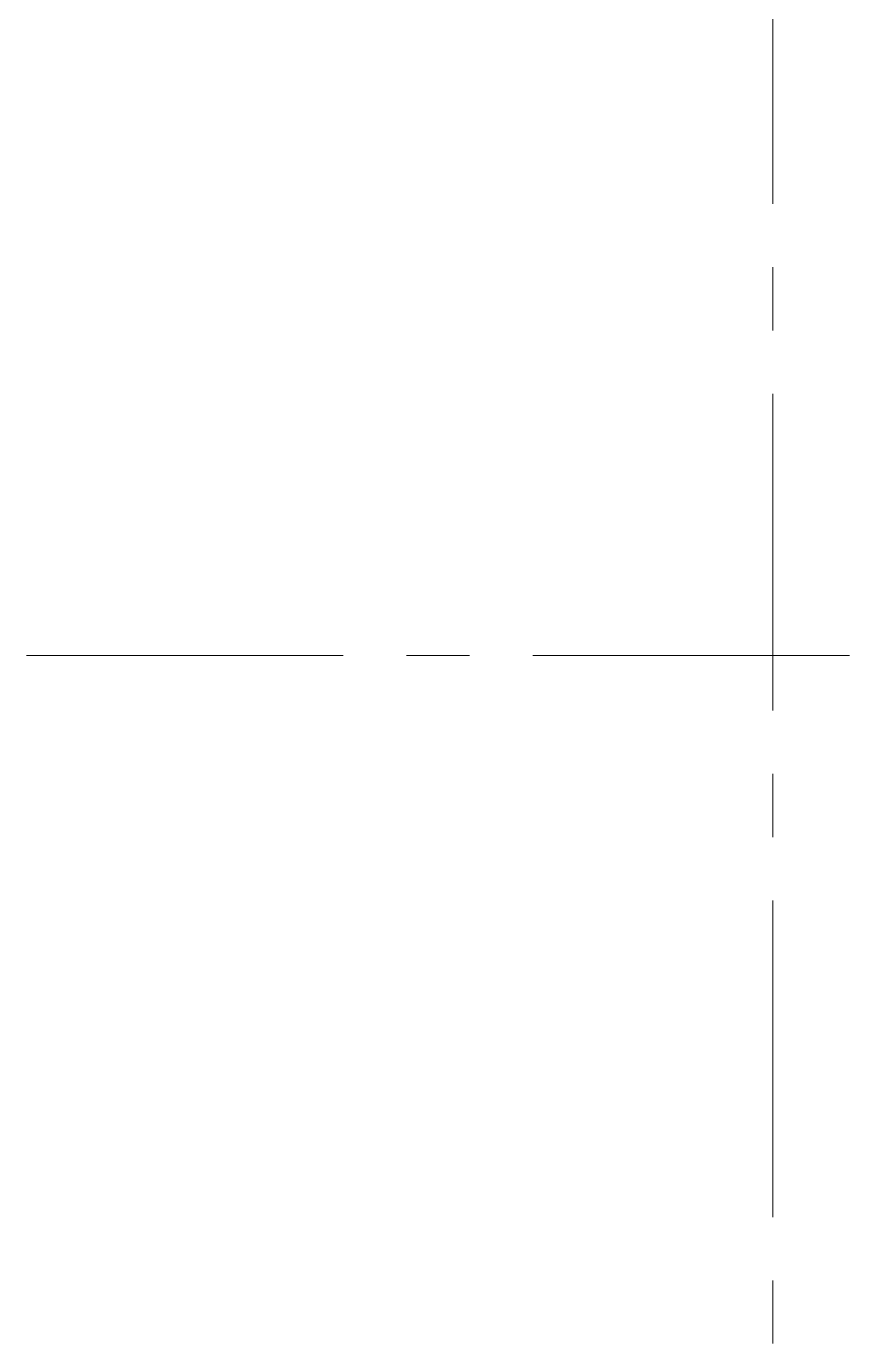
# Model space of a CAD drawing. Header units: millimetres. Extents: x -220592 to 404889, y -217665 to 38245.
# Drawn here: x 7718.94 to 7739.57, y -48121.47 to -48088.44 of the extents above; entities that cross this region are included whole.
import ezdxf

# ---------------------------------------------------------------- set-up
doc = ezdxf.new("R2010")
doc.units = ezdxf.units.MM
doc.linetypes.add('XKITLINE00', pattern=[0])
doc.layers.add('S-GRID', color=7, linetype='Continuous', lineweight=0)

# ---------------------------------------------------------------- blocks, each defined once
blk = doc.blocks.new('*A15045')
at = {"layer": 'S-GRID', "color": 7, "linetype": 'XKITLINE00', "lineweight": 0}
for p, q in [((0, 117.322485), (0, 125.259985)), ((0, 114.147485), (0, 115.734985)), ((0, 104.622485), (0, 112.559985)), ((0, 101.447485), (0, 103.034985)), ((0, 91.922485), (0, 99.859985)), ((0, 88.747485), (0, 90.334985))]:
    blk.add_line(p, q, dxfattribs=at)
blk = doc.blocks.new('*A15106')
at = {"layer": 'S-GRID', "color": 7, "linetype": 'XKITLINE00', "lineweight": 0}
for p, q in [((-18.708927, 106), (-10.771427, 106)), ((-9.183927, 106), (-7.596427, 106)), ((-6.008927, 106), (1.928573, 106))]:
    blk.add_line(p, q, dxfattribs=at)

msp = doc.modelspace()

# ---------------------------------------------------------------- block references
at = {"color": 7, "lineweight": 0}
for name in ['*A15045', '*A15106']:
    msp.add_blockref(name, (7737.6457, -48210.2152), dxfattribs=at)

doc.saveas('drawing.dxf')
